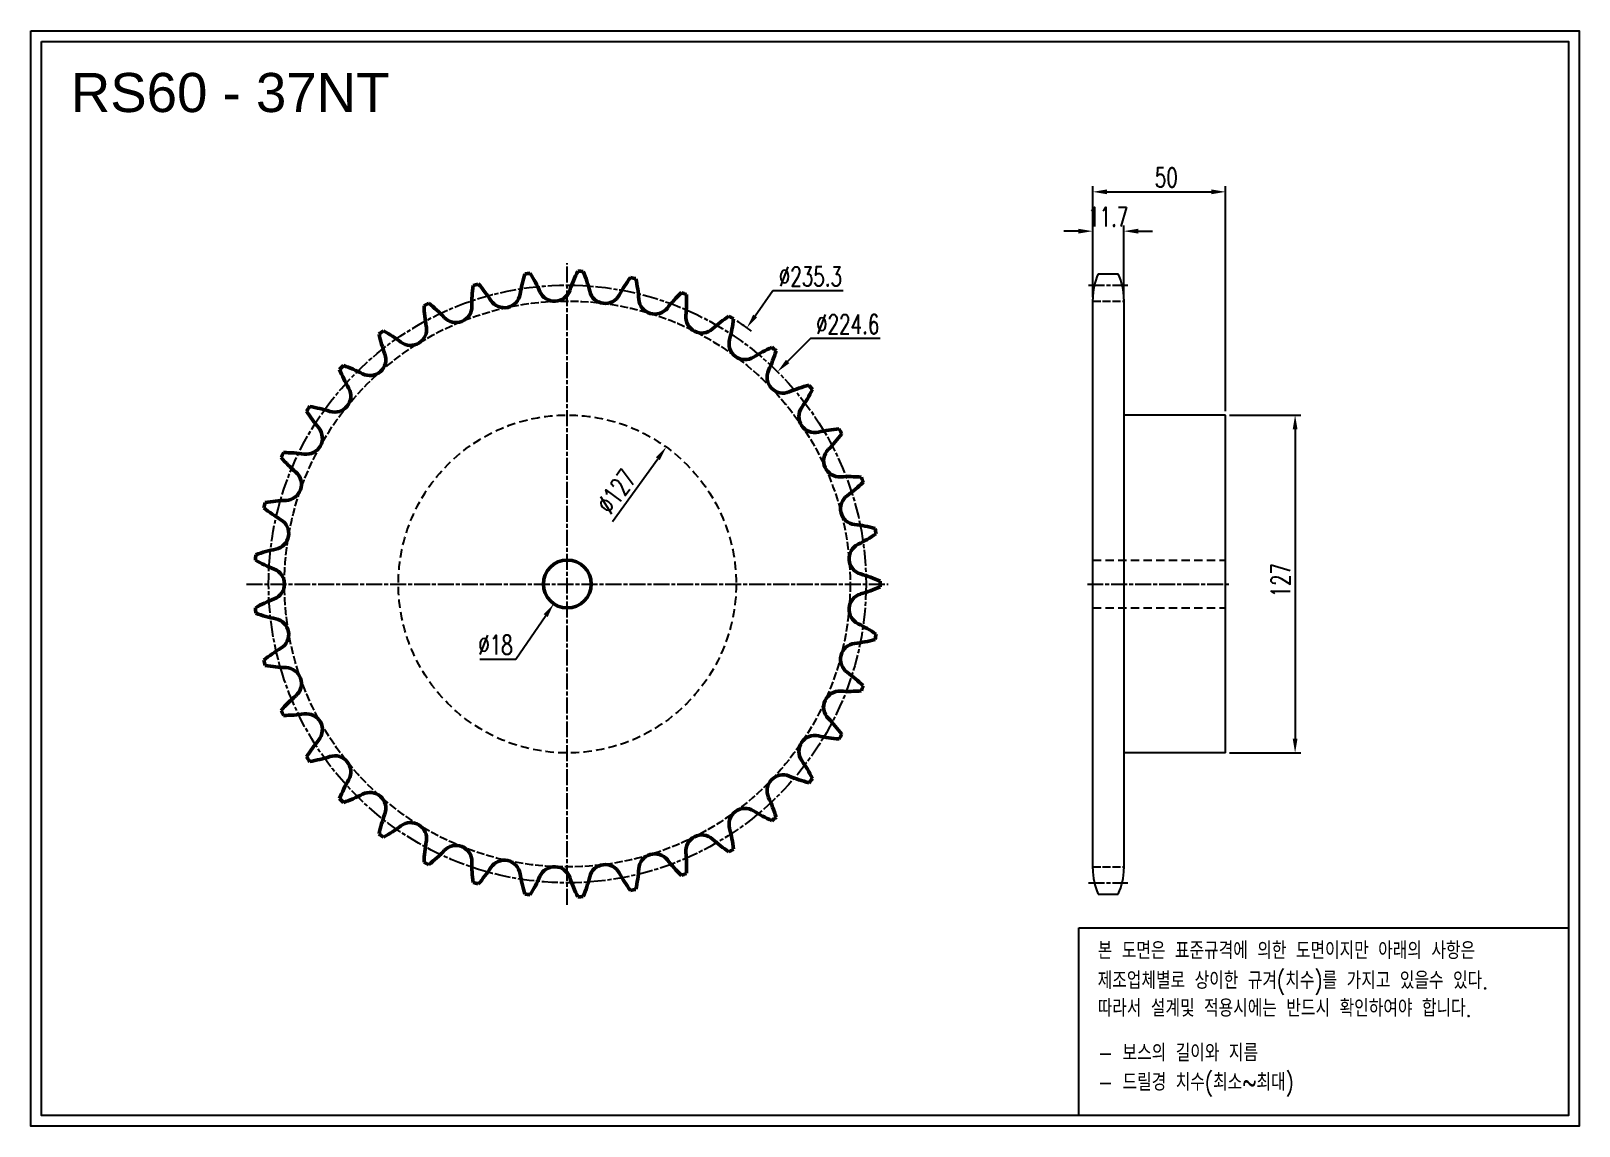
# Model space of a CAD drawing. Header units: millimetres. Extents: x 28911 to 29493, y 908 to 1320.
import ezdxf

# ---------------------------------------------------------------- set-up
doc = ezdxf.new("R2010")
doc.units = ezdxf.units.MM
for name, pattern in [('AM_ISO02W050', [7.5, 6, -1.5]), ('AM_ISO02W050x2', [3.75, 3, -0.75]), ('AM_ISO08W050', [18, 12, -1.5, 3, -1.5]), ('AM_ISO08W050x2', [9, 6, -0.75, 1.5, -0.75]), ('HIDDEN', [9.525, 6.35, -3.175])]:
    doc.linetypes.add(name, pattern=pattern)
for name, color, linetype, lineweight in [('AM_0N', 7, 'Continuous', 50), ('AM_3N', 6, 'AM_ISO02W050', 25), ('AM_7', 4, 'AM_ISO08W050', 25), ('AM_7N', 4, 'AM_ISO08W050', 25)]:
    doc.layers.add(name, color=color, linetype=linetype, lineweight=lineweight)
doc.layers.add('HL', color=2, linetype='HIDDEN')
doc.layers.add('S-DIM', color=7, linetype='Continuous')
doc.styles.add('HAN', font='ROMANS.shx', dxfattribs={"width": 0.7, "bigfont": 'whgtxt.shx'})
doc.styles.add('HSG', font='SIMPLEX.shx', dxfattribs={"width": 0.7, "bigfont": 'HSG.shx'})
doc.styles.get("Standard").update_dxf_attribs({"font": 'arial.ttf'})
doc.dimstyles.new('APP16', dxfattribs={"dimscale": 3, "dimtxt": 2.4, "dimasz": 1.8, "dimexe": 0.7, "dimexo": 0.5, "dimgap": 0.6, "dimtad": 1, "dimtoh": 1, "dimdec": 1, "dimrnd": 0.01, "dimzin": 9, "dimdsep": 46, "dimtxsty": 'HSG', "dimcen": 0, "dimclrd": 1, "dimclre": 1, "dimclrt": 256, "dimazin": 2, "dimtp": 1, "dimtm": 1, "dimtfac": 0.5, "dimtdec": 1, "dimtofl": 0, "dimtmove": 0, "dimatfit": 3, "dimfxl": 0, "dimtvp": 1, "dimtolj": 2, "dimlwd": -1, "dimlwe": -1, "dimarcsym": 0})

# ---------------------------------------------------------------- blocks, each defined once
blk = doc.blocks.new('*D1')
at = {"layer": 'Defpoints', "color": 0, "transparency": 16777216}
for p in [(29150.08, 1163.58), (29075.69, 1060.65)]:
    blk.add_point(p, dxfattribs=at)
at = {"layer": 'S-DIM', "color": 1, "transparency": 16777216}
blk.add_line((29129.85, 1135.59), (29146.92, 1159.2), dxfattribs=at)
blk.add_solid([(29146.19, 1159.73), (29147.65, 1158.67), (29150.08, 1163.58)], dxfattribs=at)
at = {"layer": 'S-DIM', "transparency": 16777216, "insert": (29131.38, 1146.92), "char_height": 7.2, "attachment_point": 5, "rotation": 54.13986, "style": 'HSG'}
blk.add_mtext('\\A2;∅127', dxfattribs=at)
blk = doc.blocks.new('*D2')
at = {"layer": 'Defpoints', "color": 0, "transparency": 16777216}
for p in [(29180.43, 1208.42), (29045.35, 1015.81)]:
    blk.add_point(p, dxfattribs=at)
at = {"layer": 'S-DIM', "color": 1, "transparency": 16777216}
for p, q in [((29190.14, 1222.27), (29183.53, 1212.84)), ((29216.66, 1222.27), (29190.14, 1222.27))]:
    blk.add_line(p, q, dxfattribs=at)
blk.add_arc((29112.89, 1112.11), 117.63, 53.93413, 57.14596, dxfattribs=at)
blk.add_solid([(29182.79, 1213.36), (29184.26, 1212.32), (29180.43, 1208.42)], dxfattribs=at)
at = {"layer": 'S-DIM', "transparency": 16777216, "insert": (29204.3, 1227.67), "char_height": 7.2, "attachment_point": 5, "style": 'HSG'}
blk.add_mtext('\\A2;∅235.3', dxfattribs=at)
blk = doc.blocks.new('*D3')
at = {"layer": 'Defpoints', "color": 0, "transparency": 16777216}
for p in [(29191.94, 1191.9), (29033.83, 1032.33)]:
    blk.add_point(p, dxfattribs=at)
at = {"layer": 'S-DIM', "color": 1, "transparency": 16777216}
for p, q in [((29204.29, 1204.36), (29195.74, 1195.73)), ((29230.57, 1204.36), (29204.29, 1204.36))]:
    blk.add_line(p, q, dxfattribs=at)
blk.add_solid([(29195.1, 1196.37), (29196.38, 1195.1), (29191.94, 1191.9)], dxfattribs=at)
at = {"layer": 'S-DIM', "transparency": 16777216, "insert": (29218.33, 1209.76), "char_height": 7.2, "attachment_point": 5, "style": 'HSG'}
blk.add_mtext('\\A2;∅224.6', dxfattribs=at)
blk = doc.blocks.new('*D4')
at = {"layer": 'Defpoints', "color": 0, "transparency": 16777216}
for p in [(29322.15, 1244.73), (29310.45, 1218.48), (29322.15, 1218.48)]:
    blk.add_point(p, dxfattribs=at)
at = {"layer": 'S-DIM', "color": 1, "transparency": 16777216}
for p, q in [((29310.45, 1219.98), (29310.45, 1246.83)), ((29322.15, 1219.98), (29322.15, 1246.83)), ((29305.05, 1244.73), (29299.65, 1244.73)), ((29327.55, 1244.73), (29332.95, 1244.73))]:
    blk.add_line(p, q, dxfattribs=at)
for points in [[(29305.05, 1245.63), (29305.05, 1243.83), (29310.45, 1244.73)], [(29327.55, 1245.63), (29327.55, 1243.83), (29322.15, 1244.73)]]:
    blk.add_solid(points, dxfattribs=at)
at = {"layer": 'S-DIM', "transparency": 16777216, "insert": (29316.3, 1250.13), "char_height": 7.2, "attachment_point": 5, "style": 'HSG'}
blk.add_mtext('\\A2;11.7', dxfattribs=at)
blk = doc.blocks.new('*D5')
at = {"layer": 'Defpoints', "color": 0, "transparency": 16777216}
for p in [(29360.45, 1259.51), (29310.45, 1218.48), (29360.45, 1175.61)]:
    blk.add_point(p, dxfattribs=at)
at = {"layer": 'S-DIM', "color": 1, "transparency": 16777216}
for p, q in [((29310.45, 1219.98), (29310.45, 1261.61)), ((29315.85, 1259.51), (29355.05, 1259.51)), ((29360.45, 1177.11), (29360.45, 1261.61))]:
    blk.add_line(p, q, dxfattribs=at)
for points in [[(29315.85, 1260.41), (29315.85, 1258.61), (29310.45, 1259.51)], [(29355.05, 1260.41), (29355.05, 1258.61), (29360.45, 1259.51)]]:
    blk.add_solid(points, dxfattribs=at)
at = {"layer": 'S-DIM', "transparency": 16777216, "insert": (29338.12, 1264.91), "char_height": 7.2, "attachment_point": 5, "style": 'HSG'}
blk.add_mtext('\\A2;50', dxfattribs=at)
blk = doc.blocks.new('*D6')
at = {"layer": 'Defpoints', "color": 0, "transparency": 16777216}
for p in [(29360.45, 1175.61), (29360.45, 1048.61), (29386.56, 1048.61)]:
    blk.add_point(p, dxfattribs=at)
at = {"layer": 'S-DIM', "color": 1, "transparency": 16777216}
for p, q in [((29361.95, 1175.61), (29388.66, 1175.61)), ((29386.56, 1170.21), (29386.56, 1054.01)), ((29361.95, 1048.61), (29388.66, 1048.61))]:
    blk.add_line(p, q, dxfattribs=at)
for points in [[(29385.66, 1170.21), (29387.46, 1170.21), (29386.56, 1175.61)], [(29385.66, 1054.01), (29387.46, 1054.01), (29386.56, 1048.61)]]:
    blk.add_solid(points, dxfattribs=at)
at = {"layer": 'S-DIM', "transparency": 16777216, "insert": (29381.16, 1113.54), "char_height": 7.2, "attachment_point": 5, "rotation": 90, "style": 'HSG'}
blk.add_mtext('\\A2;127', dxfattribs=at)
blk = doc.blocks.new('*D7')
at = {"layer": 'Defpoints', "color": 0, "transparency": 16777216}
for p in [(29117.96, 1119.55), (29107.81, 1104.68)]:
    blk.add_point(p, dxfattribs=at)
at = {"layer": 'S-DIM', "color": 1, "transparency": 16777216}
for p, q in [((29093.58, 1083.85), (29104.76, 1100.22)), ((29080.02, 1083.85), (29093.58, 1083.85))]:
    blk.add_line(p, q, dxfattribs=at)
blk.add_solid([(29104.02, 1100.73), (29105.51, 1099.72), (29107.81, 1104.68)], dxfattribs=at)
at = {"layer": 'S-DIM', "transparency": 16777216, "insert": (29085.9, 1089.25), "char_height": 7.2, "attachment_point": 5, "style": 'HSG'}
blk.add_mtext('\\A2;∅18', dxfattribs=at)

msp = doc.modelspace()

# ---------------------------------------------------------------- linework, layer by layer
for p, q in [((29312.54, 1228.64), (29320.07, 1228.64)), ((29310.45, 1005.09), (29310.45, 1219.14)), ((29322.15, 1219.14), (29322.15, 1005.09)), ((29360.45, 1175.61), (29322.15, 1175.61)), ((29360.45, 1048.61), (29360.45, 1175.61)), ((29360.45, 1048.61), (29322.15, 1048.61)), ((29312.54, 995.59), (29320.07, 995.59))]:
    msp.add_line(p, q)
for points in [[(28911.21, 1319.98), (29493.33, 1319.98), (29493.33, 908.38), (28911.21, 908.38)], [(28915.13, 1316.06), (29489.41, 1316.06), (29489.41, 912.3), (28915.13, 912.3)]]:
    msp.add_lwpolyline(points, close=True)
at = {"color": 6}
msp.add_lwpolyline([(29305.22, 982.86), (29489.41, 982.86), (29489.41, 912.3), (29305.22, 912.3)], close=True, dxfattribs=at)
for centre, start, end in [((29333.15, 1219.14), 155.25994, 180), ((29299.45, 1219.14), 0, 24.74006), ((29333.15, 1005.09), 180, 204.74006), ((29299.45, 1005.09), 335.25994, 0)]:
    msp.add_arc(centre, 22.7, start, end)
at = {"layer": 'AM_0N'}
msp.add_circle((29112.89, 1112.11), 9, dxfattribs=at)
for centre, radius, start, end in [((29150.19, 1212.25), 55.74, 162.88552, 170.94595), ((29112.89, 1112.11), 117.63, 96.79553, 97.79907), ((29051.55, 1199.62), 55.74, 23.64865, 31.70907), ((29166.58, 1204.5), 55.74, 153.15579, 161.21622), ((29112.89, 1112.11), 117.63, 87.0658, 88.06934), ((29067.22, 1208.72), 55.74, 13.91892, 21.97934), ((29132.74, 1217.11), 55.74, 172.61525, 180.67568), ((29112.89, 1112.11), 117.63, 106.52526, 107.5288), ((29037.64, 1187.99), 55.74, 33.37838, 41.4388), ((29181.42, 1194.1), 55.74, 143.42606, 151.48649), ((29112.89, 1112.11), 117.63, 77.33607, 78.33961), ((29084.2, 1215.05), 55.74, 4.18919, 12.24961), ((29112.89, 1112.11), 117.63, 116.25499, 117.25853), ((29114.7, 1218.96), 55.74, 182.34498, 190.40541), ((29025.9, 1174.19), 55.74, 43.10811, 51.16853), ((29089.21, 1221.97), 6.01, 213.37838, 350.94595), ((29108.12, 1224.39), 6.01, 203.64865, 341.21622), ((29127.16, 1223.58), 6.01, 193.91892, 331.48649), ((29145.79, 1219.56), 6.01, 184.18919, 321.75676), ((29194.29, 1181.34), 55.74, 133.69633, 141.75676), ((29112.89, 1112.11), 117.63, 67.60634, 68.60988), ((29102.01, 1218.42), 55.74, 354.45946, 2.51989), ((29070.99, 1216.39), 6.01, 223.10811, 0.67568), ((29163.48, 1212.46), 6.01, 174.45946, 312.02703), ((29204.82, 1166.59), 55.74, 123.9666, 132.02703), ((29112.89, 1112.11), 117.63, 57.87661, 58.88015), ((29120.13, 1218.73), 55.74, 344.72973, 352.79016), ((29112.89, 1112.11), 117.63, 125.98472, 126.98826), ((29096.62, 1217.73), 55.74, 192.07471, 200.13514), ((29016.66, 1158.59), 55.74, 52.83784, 60.89826), ((29053.97, 1207.81), 6.01, 232.83784, 10.40541), ((29179.71, 1202.46), 6.01, 164.72973, 302.2973), ((29212.7, 1150.26), 55.74, 114.23687, 122.2973), ((29138.05, 1215.97), 55.74, 335, 343.06043), ((29112.89, 1112.11), 117.63, 48.14688, 49.15042), ((29112.89, 1112.11), 117.63, 135.71445, 136.71799), ((29010.19, 1141.66), 55.74, 62.56757, 70.62799), ((29038.64, 1196.47), 6.01, 242.56757, 20.13514), ((29079.01, 1213.46), 55.74, 201.80444, 209.86486), ((29194.02, 1189.87), 6.01, 155, 292.56757), ((29025.45, 1182.71), 6.01, 252.2973, 29.86486), ((29217.71, 1132.85), 55.74, 104.50714, 112.56757), ((29155.24, 1210.22), 55.74, 325.27027, 333.3307), ((29112.89, 1112.11), 117.63, 38.41715, 39.42069), ((29112.89, 1112.11), 117.63, 145.44418, 146.44772), ((29062.37, 1206.28), 55.74, 211.53417, 219.59459), ((29006.68, 1123.88), 55.74, 72.2973, 80.35772), ((29205.99, 1175.04), 6.01, 145.27027, 282.83784), ((29014.78, 1166.92), 6.01, 262.02703, 39.59459), ((29219.71, 1114.83), 55.74, 94.77741, 102.83784), ((29112.89, 1112.11), 117.63, 28.68742, 29.69096), ((29171.21, 1201.65), 55.74, 315.54054, 323.60097), ((29112.89, 1112.11), 117.63, 155.17391, 156.17744), ((29047.18, 1196.39), 55.74, 221.2639, 229.32432), ((29006.22, 1105.76), 55.74, 82.02703, 90.08745), ((29215.29, 1158.4), 6.01, 135.54054, 273.10811), ((29006.93, 1149.55), 6.01, 271.75676, 49.32432), ((29218.63, 1096.74), 55.74, 85.04768, 93.10811), ((29185.5, 1190.51), 55.74, 305.81081, 313.87124), ((29112.89, 1112.11), 117.63, 18.95769, 19.96123), ((29112.89, 1112.11), 117.63, 164.90364, 165.90717), ((29008.82, 1087.83), 55.74, 91.75676, 99.81718), ((29221.63, 1140.43), 6.01, 125.81081, 263.37838), ((29033.88, 1184.07), 55.74, 230.99363, 239.05405), ((29002.13, 1131.11), 6.01, 281.48649, 59.05405), ((29214.51, 1079.09), 55.74, 75.31795, 83.37838), ((29197.71, 1177.11), 55.74, 296.08108, 304.14151), ((29112.89, 1112.11), 117.63, 9.22796, 10.2315), ((29014.42, 1070.59), 55.74, 101.48649, 109.54691), ((29224.86, 1121.65), 6.01, 116.08108, 253.64865), ((29112.89, 1112.11), 117.63, 174.63337, 175.6369), ((29022.86, 1169.68), 55.74, 240.72336, 248.78378), ((29000.51, 1112.11), 6.01, 291.21622, 68.78378), ((29207.47, 1062.39), 55.74, 65.58822, 73.64865), ((29112.89, 1112.11), 117.63, 359.49823, 0.50177), ((29022.86, 1054.55), 55.74, 111.21622, 119.27664), ((29224.86, 1102.58), 6.01, 106.35135, 243.91892), ((29207.47, 1161.84), 55.74, 286.35135, 294.41178), ((29112.89, 1112.11), 117.63, 184.3631, 185.36663), ((29014.42, 1153.64), 55.74, 250.45309, 258.51351), ((29002.13, 1093.12), 6.01, 300.94595, 78.51351), ((29197.71, 1047.12), 55.74, 55.85849, 63.91892), ((29221.63, 1083.8), 6.01, 96.62162, 234.18919), ((29214.51, 1145.14), 55.74, 276.62162, 284.68205), ((29112.89, 1112.11), 117.63, 349.7685, 350.77204), ((29033.88, 1040.16), 55.74, 120.94595, 129.00637), ((29112.89, 1112.11), 117.63, 194.09283, 195.09636), ((29008.82, 1136.4), 55.74, 260.18282, 268.24324), ((29006.93, 1074.68), 6.01, 310.67568, 88.24324), ((29185.5, 1033.72), 55.74, 46.12876, 54.18919), ((29215.29, 1065.83), 6.01, 86.89189, 224.45946), ((29218.63, 1127.49), 55.74, 266.89189, 274.95232), ((29112.89, 1112.11), 117.63, 340.03877, 341.04231), ((29047.18, 1027.84), 55.74, 130.67568, 138.7361), ((29112.89, 1112.11), 117.63, 203.82256, 204.82609), ((29006.22, 1118.47), 55.74, 269.91255, 277.97297), ((29014.78, 1057.31), 6.01, 320.40541, 97.97297), ((29171.21, 1022.58), 55.74, 36.39903, 44.45946), ((29205.99, 1049.19), 6.01, 77.16216, 214.72973), ((29219.71, 1109.4), 55.74, 257.16216, 265.22259), ((29112.89, 1112.11), 117.63, 330.30904, 331.31258), ((29062.37, 1017.95), 55.74, 140.40541, 148.46583), ((29112.89, 1112.11), 117.63, 213.55228, 214.55582), ((29006.68, 1100.35), 55.74, 279.64228, 287.7027), ((29025.45, 1041.52), 6.01, 330.13514, 107.7027), ((29155.24, 1014.01), 55.74, 26.6693, 34.72973), ((29079.01, 1010.77), 55.74, 150.13514, 158.19556), ((29194.02, 1034.36), 6.01, 67.43243, 205), ((29217.71, 1091.38), 55.74, 247.43243, 255.49286), ((29112.89, 1112.11), 117.63, 320.57931, 321.58285), ((29112.89, 1112.11), 117.63, 223.28201, 224.28555), ((29010.19, 1082.57), 55.74, 289.37201, 297.43243), ((29038.64, 1027.76), 6.01, 339.86486, 117.43243), ((29138.05, 1008.26), 55.74, 16.93957, 25), ((29096.62, 1006.5), 55.74, 159.86486, 167.92529), ((29179.71, 1021.77), 6.01, 57.7027, 195.27027), ((29212.7, 1073.97), 55.74, 237.7027, 245.76313), ((29016.66, 1065.64), 55.74, 299.10174, 307.16216), ((29053.97, 1016.42), 6.01, 349.59459, 127.16216), ((29120.13, 1005.5), 55.74, 7.20984, 15.27027), ((29112.89, 1112.11), 117.63, 310.84958, 311.85312), ((29112.89, 1112.11), 117.63, 233.01174, 234.01528), ((29114.7, 1005.27), 55.74, 169.59459, 177.65502), ((29070.99, 1007.84), 6.01, 359.32432, 136.89189), ((29163.48, 1011.77), 6.01, 47.97297, 185.54054), ((29204.82, 1057.64), 55.74, 227.97297, 236.0334), ((29112.89, 1112.11), 117.63, 242.74147, 243.74501), ((29025.9, 1050.04), 55.74, 308.83147, 316.89189), ((29132.74, 1007.12), 55.74, 179.32432, 187.38475), ((29089.21, 1002.26), 6.01, 9.05405, 146.62162), ((29145.79, 1004.67), 6.01, 38.24324, 175.81081), ((29194.29, 1042.89), 55.74, 218.24324, 226.30367), ((29102.01, 1005.81), 55.74, 357.48011, 5.54054), ((29112.89, 1112.11), 117.63, 301.11985, 302.12339), ((29037.64, 1036.24), 55.74, 318.5612, 326.62162), ((29150.19, 1011.98), 55.74, 189.05405, 197.11448), ((29051.55, 1024.61), 55.74, 328.29093, 336.35135), ((29108.12, 999.84), 6.01, 18.78378, 156.35135), ((29166.58, 1019.73), 55.74, 198.78378, 206.84421), ((29067.22, 1015.51), 55.74, 338.02066, 346.08108), ((29127.16, 1000.65), 6.01, 28.51351, 166.08108), ((29181.42, 1030.13), 55.74, 208.51351, 216.57394), ((29084.2, 1009.18), 55.74, 347.75039, 355.81081), ((29112.89, 1112.11), 117.63, 291.39012, 292.39366), ((29112.89, 1112.11), 117.63, 252.4712, 253.47474), ((29112.89, 1112.11), 117.63, 262.20093, 263.20447), ((29112.89, 1112.11), 117.63, 281.66039, 282.66393), ((29112.89, 1112.11), 117.63, 271.93066, 272.9342)]:
    msp.add_arc(centre, radius, start, end, dxfattribs=at)
at = {"layer": 'AM_3N', "linetype": 'AM_ISO02W050x2'}
for p, q in [((29310.45, 1218.48), (29322.15, 1218.48)), ((29310.45, 1005.75), (29322.15, 1005.75))]:
    msp.add_line(p, q, dxfattribs=at)
msp.add_circle((29112.89, 1112.11), 106.36, dxfattribs=at)
at = {"layer": 'AM_7', "linetype": 'AM_ISO08W050x2'}
msp.add_circle((29112.89, 1112.11), 112.32, dxfattribs=at)
at = {"layer": 'AM_7N', "linetype": 'AM_ISO08W050x2'}
for p, q in [((29112.89, 991.49), (29112.89, 1232.74)), ((29308.89, 1224.43), (29323.72, 1224.43)), ((28992.26, 1112.11), (29233.51, 1112.11)), ((29308.45, 1112.11), (29362.45, 1112.11)), ((29308.89, 999.8), (29323.72, 999.8))]:
    msp.add_line(p, q, dxfattribs=at)
at = {"layer": 'HL', "ltscale": 0.5}
for p, q in [((29310.45, 1121.11), (29360.45, 1121.11)), ((29310.45, 1103.11), (29360.45, 1103.11))]:
    msp.add_line(p, q, dxfattribs=at)
msp.add_circle((29112.89, 1112.11), 63.5, dxfattribs=at)

# ---------------------------------------------------------------- texts
msp.add_text('RS60 - 37NT', height=14.7).set_placement((28926.2, 1289.5))
at = {"color": 6, "style": 'HAN', "width": 0.8}
for s, p in [('본 도면은 표준규격에 의한 도면이지만 아래의 사항은', (29312.34, 971.1)), ('제조업체별로 상이한 규겨(치수)를 가지고 있을수 있다.', (29312.34, 959.88)), ('따라서 설계및 적용시에는 반드시 확인하여야 합니다.', (29312.34, 949.45)), ('- 보스의 길이와 지름', (29312.34, 932.66)), ('- 드릴경 치수(최소~최대)', (29312.34, 921.63))]:
    msp.add_text(s, height=6.4761, dxfattribs=at).set_placement(p)

# ---------------------------------------------------------------- dimensions: what is measured, and where the dimension line sits
at = {"layer": 'S-DIM', "color": 1}
for base, p2, picture, middle in [((29360.45, 1259.51), (29360.45, 1175.61), '*D5', (29338.12, 1259.51)), ((29322.15, 1244.73), (29322.15, 1218.48), '*D4', (29316.3, 1244.73))]:
    dim = msp.add_linear_dim(base=base, p1=(29310.45, 1218.48), p2=p2, dimstyle='APP16', dxfattribs=at)
    dim.commit()
    dim.dimension.update_dxf_attribs({"geometry": picture, "text_midpoint": middle, "dimtype": 128})
for p1, p2, picture, middle in [((29045.35, 1015.81), (29180.43, 1208.42), '*D2', (29204.3, 1222.27)), ((29033.83, 1032.33), (29191.94, 1191.9), '*D3', (29218.33, 1204.36))]:
    dim = msp.add_diameter_dim_2p(p1=p1, p2=p2, dimstyle='APP16', dxfattribs=at)
    dim.commit()
    dim.dimension.update_dxf_attribs({"geometry": picture, "text_midpoint": middle, "dimtype": 131})
dim = msp.add_linear_dim(base=(29386.56, 1048.61), p1=(29360.45, 1175.61), p2=(29360.45, 1048.61), angle=90, dimstyle='APP16', dxfattribs=at)
dim.commit()
dim.dimension.update_dxf_attribs({"geometry": '*D6', "text_midpoint": (29386.56, 1113.54), "dimtype": 128})
at = {"layer": 'S-DIM'}
for p1, p2, picture, middle in [((29075.69, 1060.65), (29150.08, 1163.58), '*D1', (29135.76, 1143.76)), ((29117.96, 1119.55), (29107.81, 1104.68), '*D7', (29085.9, 1083.85))]:
    dim = msp.add_diameter_dim_2p(p1=p1, p2=p2, dimstyle='APP16', dxfattribs=at)
    dim.commit()
    dim.dimension.update_dxf_attribs({"geometry": picture, "text_midpoint": middle, "dimtype": 131})

doc.saveas('drawing.dxf')
